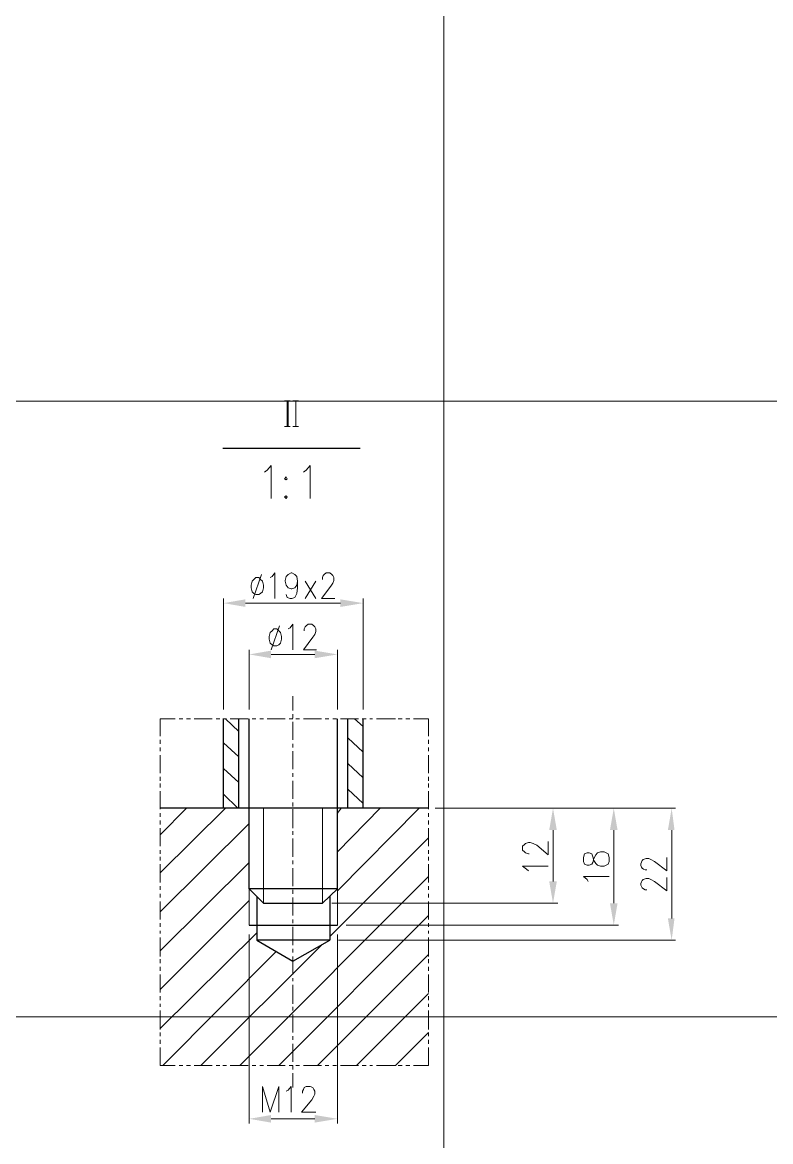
# Model space of a CAD drawing. Header units: millimetres. Extents: x 0 to 825, y 0 to 1167.
# Drawn here: x 414.9 to 556.7, y 209.8 to 422 of the extents above; entities that cross this region are included whole.
import ezdxf

# ---------------------------------------------------------------- set-up
doc = ezdxf.new("R2010")
doc.units = ezdxf.units.MM
doc.layers.add('1', color=7, linetype='Continuous')

msp = doc.modelspace()

# ---------------------------------------------------------------- hatches: boundary and pattern name
h = msp.add_hatch(color=0)
h.dxf.hatch_style = 2
h.paths.add_polyline_path([(457.161732, 312.621732), (457.161732, 311.181732), (453.021732, 311.901732)])
h = msp.add_hatch(color=0)
h.dxf.hatch_style = 2
h.paths.add_polyline_path([(475.161732, 312.621732), (475.161732, 311.181732), (479.481732, 311.901732)])
h = msp.add_hatch(color=0)
h.dxf.hatch_style = 2
h.paths.add_polyline_path([(462.021732, 302.901732), (462.021732, 301.461732), (457.881732, 302.181732)])
h = msp.add_hatch(color=0)
h.dxf.hatch_style = 2
h.paths.add_polyline_path([(470.301732, 302.901732), (470.301732, 301.461732), (474.621732, 302.181732)])
h = msp.add_hatch(color=0)
h.dxf.hatch_style = 2
h.paths.add_polyline_path([(514.761732, 268.881732), (516.201732, 268.881732), (515.481732, 273.021732)])
h = msp.add_hatch(color=0)
h.dxf.hatch_style = 2
h.paths.add_polyline_path([(526.281732, 268.881732), (527.721732, 268.881732), (527.001732, 273.021732)])
h = msp.add_hatch(color=0)
h.dxf.hatch_style = 2
h.paths.add_polyline_path([(537.261732, 268.881732), (538.521732, 268.881732), (537.981732, 273.021732)])
h = msp.add_hatch(color=0)
h.dxf.hatch_style = 2
h.paths.add_polyline_path([(514.761732, 259.161732), (516.201732, 259.161732), (515.481732, 255.021732)])
h = msp.add_hatch(color=0)
h.dxf.hatch_style = 2
h.paths.add_polyline_path([(526.281732, 255.021732), (527.721732, 255.021732), (527.001732, 250.881732)])
h = msp.add_hatch(color=0)
h.dxf.hatch_style = 2
h.paths.add_polyline_path([(537.261732, 252.141732), (538.521732, 252.141732), (537.981732, 248.001732)])
h = msp.add_hatch(color=0)
h.dxf.hatch_style = 2
h.paths.add_polyline_path([(462.021732, 214.881732), (462.021732, 213.441732), (457.881732, 214.161732)])
h = msp.add_hatch(color=0)
h.dxf.hatch_style = 2
h.paths.add_polyline_path([(470.301732, 214.881732), (470.301732, 213.441732), (474.621732, 214.161732)])

# ---------------------------------------------------------------- linework, layer by layer
at = {"layer": '1', "color": 30, "lineweight": 9}
for points in [[(494.781732, 0.141732), (494.781732, 1166.901732)], [(824.541732, 350.169732), (0.141732, 350.169732)], [(824.541732, 233.493732), (0.141732, 233.493732)]]:
    msp.add_lwpolyline(points, dxfattribs=at)
at = {"layer": '1', "color": 0, "lineweight": 9}
for points in [[(464.541732, 350.241732), (465.621732, 350.241732)], [(465.081732, 350.241732), (465.081732, 345.381732)], [(465.261732, 345.381732), (465.261732, 350.241732)], [(466.161732, 350.241732), (467.241732, 350.241732)], [(466.701732, 350.241732), (466.701732, 345.381732)], [(466.701732, 345.381732), (466.701732, 350.241732)], [(464.541732, 345.381732), (465.621732, 345.381732)], [(466.161732, 345.381732), (467.241732, 345.381732)], [(460.761732, 336.741732), (461.301732, 337.101732), (462.021732, 338.001732), (462.021732, 331.701732)], [(468.141732, 336.741732), (468.681732, 337.101732), (469.401732, 338.001732), (469.401732, 331.701732)], [(464.901732, 335.841732), (464.541732, 335.481732), (464.901732, 335.301732), (465.081732, 335.481732), (464.901732, 335.841732)], [(464.901732, 332.241732), (464.541732, 332.061732), (464.901732, 331.701732), (465.081732, 332.061732), (464.901732, 332.241732)], [(459.141732, 316.761732), (458.781732, 316.401732), (458.421732, 316.041732), (458.241732, 315.321732), (458.241732, 314.781732), (458.421732, 314.061732), (458.781732, 313.701732), (459.141732, 313.521732), (459.681732, 313.521732), (460.041732, 313.701732), (460.401732, 314.061732), (460.581732, 314.781732), (460.581732, 315.321732), (460.401732, 316.041732), (460.041732, 316.401732), (459.681732, 316.761732), (459.141732, 316.761732)], [(460.221732, 317.301732), (458.601732, 312.801732)], [(461.841732, 316.761732), (462.201732, 316.941732), (462.741732, 317.661732), (462.741732, 312.801732)], [(467.061732, 316.041732), (466.881732, 315.321732), (466.521732, 314.781732), (465.981732, 314.601732), (465.801732, 314.601732), (465.261732, 314.781732), (464.901732, 315.321732), (464.721732, 316.041732), (464.721732, 316.221732), (464.901732, 316.941732), (465.261732, 317.301732), (465.801732, 317.661732), (465.981732, 317.661732), (466.521732, 317.301732), (466.881732, 316.941732), (467.061732, 316.041732), (467.061732, 314.781732), (466.881732, 313.701732), (466.521732, 312.981732), (465.981732, 312.801732), (465.621732, 312.801732), (465.081732, 312.981732), (464.901732, 313.521732)], [(471.741732, 316.401732), (471.741732, 316.761732), (471.921732, 317.121732), (472.101732, 317.301732), (472.461732, 317.661732), (473.181732, 317.661732), (473.541732, 317.301732), (473.721732, 317.121732), (473.901732, 316.761732), (473.901732, 316.221732), (473.721732, 315.681732), (473.361732, 315.141732), (471.561732, 312.801732), (474.081732, 312.801732)], [(468.501732, 312.801732), (470.481732, 316.041732)], [(470.481732, 312.801732), (468.501732, 316.041732)], [(453.021732, 291.741732), (453.021732, 312.801732)], [(457.161732, 311.901732), (475.161732, 311.901732)], [(479.481732, 291.741732), (479.481732, 312.801732)], [(465.261732, 307.041732), (465.621732, 307.221732), (466.161732, 307.941732), (466.161732, 303.081732)], [(468.321732, 306.681732), (468.321732, 307.041732), (468.501732, 307.401732), (468.681732, 307.581732), (469.041732, 307.941732), (469.761732, 307.941732), (470.121732, 307.581732), (470.301732, 307.401732), (470.481732, 307.041732), (470.481732, 306.501732), (470.301732, 305.961732), (469.941732, 305.421732), (468.141732, 303.081732), (470.661732, 303.081732)], [(462.561732, 307.041732), (462.201732, 306.681732), (461.841732, 306.321732), (461.661732, 305.601732), (461.661732, 305.061732), (461.841732, 304.341732), (462.201732, 303.981732), (462.561732, 303.801732), (463.101732, 303.801732), (463.461732, 303.981732), (463.821732, 304.341732), (464.001732, 305.061732), (464.001732, 305.601732), (463.821732, 306.321732), (463.461732, 306.681732), (463.101732, 307.041732), (462.561732, 307.041732)], [(463.641732, 307.581732), (462.021732, 303.081732)], [(457.881732, 291.741732), (457.881732, 303.081732)], [(462.021732, 302.181732), (470.301732, 302.181732)], [(474.621732, 291.741732), (474.621732, 303.081732)], [(466.161732, 291.561732), (466.161732, 294.261732)], [(466.161732, 290.121732), (466.161732, 290.841732)], [(440.961732, 289.941732), (440.961732, 286.701732)], [(443.841732, 289.941732), (440.961732, 289.941732)], [(445.281732, 289.941732), (444.561732, 289.941732)], [(446.721732, 289.941732), (446.001732, 289.941732)], [(450.861732, 289.941732), (447.441732, 289.941732)], [(452.301732, 289.941732), (451.581732, 289.941732)], [(453.561732, 289.941732), (452.841732, 289.941732)], [(453.381732, 289.941732), (455.901732, 287.601732)], [(457.701732, 289.941732), (454.281732, 289.941732)], [(459.141732, 289.941732), (458.421732, 289.941732)], [(460.581732, 289.941732), (459.861732, 289.941732)], [(464.721732, 289.941732), (461.301732, 289.941732)], [(466.161732, 289.941732), (465.441732, 289.941732)], [(466.161732, 285.981732), (466.161732, 289.401732)], [(467.421732, 289.941732), (466.701732, 289.941732)], [(471.561732, 289.941732), (468.141732, 289.941732)], [(473.001732, 289.941732), (472.281732, 289.941732)], [(474.441732, 289.941732), (473.721732, 289.941732)], [(478.581732, 289.941732), (475.161732, 289.941732)], [(477.861732, 289.941732), (479.481732, 288.501732)], [(480.021732, 289.941732), (479.301732, 289.941732)], [(481.281732, 289.941732), (480.741732, 289.941732)], [(485.601732, 289.941732), (482.001732, 289.941732)], [(486.861732, 289.941732), (486.141732, 289.941732)], [(488.301732, 289.941732), (487.581732, 289.941732)], [(491.901732, 289.941732), (489.021732, 289.941732)], [(491.901732, 286.701732), (491.901732, 289.941732)], [(440.961732, 285.981732), (440.961732, 285.261732)], [(440.961732, 284.541732), (440.961732, 283.821732)], [(453.021732, 285.441732), (455.901732, 282.741732)], [(466.161732, 284.541732), (466.161732, 285.261732)], [(476.601732, 286.341732), (479.481732, 283.641732)], [(491.901732, 285.261732), (491.901732, 285.981732)], [(491.901732, 283.821732), (491.901732, 284.541732)], [(440.961732, 283.101732), (440.961732, 279.681732)], [(466.161732, 280.401732), (466.161732, 283.821732)], [(491.901732, 279.681732), (491.901732, 283.101732)], [(453.021732, 280.581732), (455.901732, 277.881732)], [(476.601732, 281.481732), (479.481732, 278.781732)], [(440.961732, 278.961732), (440.961732, 278.241732)], [(466.161732, 278.961732), (466.161732, 279.681732)], [(466.161732, 274.821732), (466.161732, 278.241732)], [(491.901732, 278.241732), (491.901732, 278.961732)], [(440.961732, 277.701732), (440.961732, 276.981732)], [(440.961732, 276.261732), (440.961732, 272.841732)], [(476.601732, 276.621732), (479.481732, 273.921732)], [(491.901732, 276.981732), (491.901732, 277.701732)], [(491.901732, 272.841732), (491.901732, 276.261732)], [(453.021732, 275.721732), (455.721732, 273.021732)], [(466.161732, 273.381732), (466.161732, 274.101732)], [(453.381732, 273.021732), (440.961732, 260.781732)], [(446.001732, 273.021732), (440.961732, 267.981732)], [(440.961732, 272.121732), (440.961732, 271.401732)], [(460.581732, 273.021732), (460.581732, 255.021732)], [(466.161732, 269.241732), (466.161732, 272.841732)], [(471.741732, 273.021732), (471.741732, 255.021732)], [(490.101732, 273.021732), (474.621732, 257.361732)], [(482.721732, 273.021732), (474.621732, 264.741732)], [(475.341732, 273.021732), (474.621732, 272.121732)], [(491.901732, 271.401732), (491.901732, 272.121732)], [(493.161732, 273.021732), (527.901732, 273.021732)], [(493.521732, 273.021732), (538.701732, 273.021732)], [(493.521732, 273.021732), (516.381732, 273.021732)], [(440.961732, 270.681732), (440.961732, 269.961732)], [(457.881732, 270.141732), (440.961732, 253.401732)], [(491.901732, 269.961732), (491.901732, 270.681732)], [(440.961732, 269.241732), (440.961732, 265.821732)], [(466.161732, 267.981732), (466.161732, 268.701732)], [(491.901732, 267.441732), (473.181732, 248.721732)], [(491.901732, 265.821732), (491.901732, 269.241732)], [(515.481732, 259.161732), (515.481732, 268.881732)], [(527.001732, 255.021732), (527.001732, 268.881732)], [(537.981732, 268.881732), (537.981732, 252.141732)], [(466.161732, 263.841732), (466.161732, 267.261732)], [(510.981732, 264.381732), (510.801732, 264.381732), (510.261732, 264.561732), (510.081732, 264.741732), (509.721732, 265.101732), (509.721732, 265.821732), (510.081732, 266.181732), (510.261732, 266.361732), (510.801732, 266.541732), (511.161732, 266.541732), (511.701732, 266.361732), (512.421732, 266.001732), (514.581732, 264.201732), (514.581732, 266.721732)], [(440.961732, 265.101732), (440.961732, 264.381732)], [(440.961732, 263.841732), (440.961732, 263.121732)], [(466.161732, 262.401732), (466.161732, 263.121732)], [(491.901732, 264.381732), (491.901732, 265.101732)], [(491.901732, 263.121732), (491.901732, 263.841732)], [(521.241732, 262.941732), (521.421732, 262.401732), (521.961732, 262.221732), (522.321732, 262.221732), (522.861732, 262.401732), (523.041732, 262.761732), (523.221732, 263.481732), (523.581732, 264.201732), (523.941732, 264.561732), (524.481732, 264.741732), (525.201732, 264.741732), (525.561732, 264.561732), (525.921732, 264.381732), (526.101732, 263.661732), (526.101732, 262.941732), (525.921732, 262.401732), (525.561732, 262.221732), (525.201732, 262.041732), (524.481732, 262.041732), (523.941732, 262.221732), (523.581732, 262.581732), (523.221732, 263.121732), (523.041732, 263.841732), (522.861732, 264.381732), (522.321732, 264.561732), (521.961732, 264.561732), (521.421732, 264.381732), (521.241732, 263.661732), (521.241732, 262.941732)], [(457.881732, 262.761732), (440.961732, 246.021732)], [(440.961732, 262.401732), (440.961732, 258.981732)], [(466.161732, 258.261732), (466.161732, 261.681732)], [(491.901732, 258.981732), (491.901732, 262.401732)], [(510.801732, 261.141732), (510.441732, 261.501732), (509.721732, 262.041732), (514.581732, 262.041732)], [(491.901732, 260.061732), (456.081732, 224.241732)], [(522.141732, 259.161732), (521.961732, 259.521732), (521.241732, 260.061732), (526.101732, 260.061732)], [(440.961732, 258.261732), (440.961732, 257.541732)], [(440.961732, 256.821732), (440.961732, 256.101732)], [(457.881732, 257.721732), (457.881732, 250.881732)], [(466.161732, 256.821732), (466.161732, 257.541732)], [(474.621732, 257.721732), (474.621732, 250.881732)], [(491.901732, 257.541732), (491.901732, 258.261732)], [(491.901732, 256.101732), (491.901732, 256.821732)], [(457.881732, 255.561732), (440.961732, 238.641732)], [(440.961732, 255.381732), (440.961732, 251.961732)], [(466.161732, 252.681732), (466.161732, 256.101732)], [(473.541732, 255.021732), (516.381732, 255.021732)], [(491.901732, 251.961732), (491.901732, 255.381732)], [(491.901732, 252.681732), (463.461732, 224.241732)], [(440.961732, 251.241732), (440.961732, 250.521732)], [(466.161732, 251.241732), (466.161732, 251.961732)], [(466.161732, 247.101732), (466.161732, 250.521732)], [(476.241732, 250.881732), (527.901732, 250.881732)], [(491.901732, 250.521732), (491.901732, 251.241732)], [(440.961732, 249.801732), (440.961732, 249.261732)], [(459.321732, 249.441732), (440.961732, 231.261732)], [(440.961732, 248.541732), (440.961732, 244.941732)], [(457.881732, 249.081732), (457.881732, 213.261732)], [(474.621732, 249.081732), (474.621732, 213.261732)], [(491.901732, 249.261732), (491.901732, 249.801732)], [(491.901732, 244.941732), (491.901732, 248.541732)], [(448.701732, 224.241732), (471.561732, 247.101732)], [(466.161732, 245.661732), (466.161732, 246.381732)], [(474.801732, 248.001732), (538.701732, 248.001732)], [(440.961732, 244.401732), (440.961732, 243.681732)], [(462.921732, 245.841732), (441.501732, 224.241732)], [(466.161732, 241.521732), (466.161732, 244.941732)], [(491.901732, 245.301732), (470.841732, 224.241732)], [(491.901732, 243.681732), (491.901732, 244.401732)], [(440.961732, 242.961732), (440.961732, 242.241732)], [(491.901732, 242.241732), (491.901732, 242.961732)], [(440.961732, 241.521732), (440.961732, 238.101732)], [(466.161732, 240.261732), (466.161732, 240.801732)], [(491.901732, 238.101732), (491.901732, 241.521732)], [(466.161732, 235.941732), (466.161732, 239.541732)], [(491.901732, 237.921732), (478.221732, 224.241732)], [(440.961732, 237.381732), (440.961732, 236.661732)], [(440.961732, 235.941732), (440.961732, 235.401732)], [(491.901732, 236.661732), (491.901732, 237.381732)], [(491.901732, 235.401732), (491.901732, 235.941732)], [(440.961732, 234.681732), (440.961732, 231.081732)], [(466.161732, 234.681732), (466.161732, 235.401732)], [(466.161732, 230.541732), (466.161732, 233.961732)], [(491.901732, 231.081732), (491.901732, 234.681732)], [(440.961732, 230.541732), (440.961732, 229.821732)], [(440.961732, 229.101732), (440.961732, 228.381732)], [(466.161732, 229.101732), (466.161732, 229.821732)], [(491.901732, 230.541732), (485.601732, 224.241732)], [(491.901732, 229.821732), (491.901732, 230.541732)], [(491.901732, 228.381732), (491.901732, 229.101732)], [(440.961732, 227.661732), (440.961732, 224.241732)], [(466.161732, 224.961732), (466.161732, 228.381732)], [(491.901732, 224.241732), (491.901732, 227.661732)], [(440.961732, 224.241732), (443.841732, 224.241732)], [(444.561732, 224.241732), (445.281732, 224.241732)], [(446.001732, 224.241732), (446.721732, 224.241732)], [(447.441732, 224.241732), (450.861732, 224.241732)], [(451.581732, 224.241732), (452.301732, 224.241732)], [(452.841732, 224.241732), (453.561732, 224.241732)], [(454.281732, 224.241732), (457.701732, 224.241732)], [(458.421732, 224.241732), (459.141732, 224.241732)], [(459.861732, 224.241732), (460.581732, 224.241732)], [(461.301732, 224.241732), (464.721732, 224.241732)], [(465.441732, 224.241732), (466.161732, 224.241732)], [(466.161732, 223.521732), (466.161732, 224.241732)], [(466.161732, 220.101732), (466.161732, 222.801732)], [(466.701732, 224.241732), (467.421732, 224.241732)], [(468.141732, 224.241732), (471.561732, 224.241732)], [(472.281732, 224.241732), (473.001732, 224.241732)], [(473.721732, 224.241732), (474.441732, 224.241732)], [(475.161732, 224.241732), (478.581732, 224.241732)], [(479.301732, 224.241732), (480.021732, 224.241732)], [(480.741732, 224.241732), (481.281732, 224.241732)], [(482.001732, 224.241732), (485.601732, 224.241732)], [(486.141732, 224.241732), (486.861732, 224.241732)], [(487.581732, 224.241732), (488.301732, 224.241732)], [(489.021732, 224.241732), (491.901732, 224.241732)], [(460.401732, 215.421732), (460.401732, 220.281732), (461.841732, 215.421732), (463.461732, 220.281732), (463.461732, 215.421732)], [(464.901732, 219.381732), (465.261732, 219.561732), (465.801732, 220.281732), (465.801732, 215.421732)], [(467.961732, 219.021732), (467.961732, 219.381732), (468.141732, 219.741732), (468.321732, 220.101732), (468.681732, 220.281732), (469.401732, 220.281732), (469.941732, 220.101732), (470.121732, 219.741732), (470.301732, 219.381732), (470.301732, 218.841732), (470.121732, 218.481732), (469.761732, 217.761732), (467.781732, 215.421732), (470.481732, 215.421732)], [(462.021732, 214.161732), (470.301732, 214.161732)]]:
    msp.add_lwpolyline(points, dxfattribs=at)
at = {"layer": '1', "color": 0, "lineweight": 25}
for points in [[(452.841732, 341.241732), (478.941732, 341.241732)], [(453.021732, 273.021732), (453.021732, 289.941732)], [(455.901732, 273.021732), (455.901732, 289.941732)], [(457.881732, 257.721732), (457.881732, 289.941732)], [(474.621732, 257.721732), (474.621732, 289.941732)], [(476.601732, 273.021732), (476.601732, 289.941732)], [(479.481732, 273.021732), (479.481732, 289.941732)], [(466.161732, 273.021732), (440.961732, 273.021732)], [(491.901732, 273.021732), (466.161732, 273.021732)], [(474.621732, 257.721732), (457.881732, 257.721732)], [(460.581732, 255.021732), (457.881732, 257.721732)], [(471.741732, 255.021732), (474.621732, 257.721732)], [(459.321732, 256.281732), (459.321732, 248.001732)], [(460.581732, 255.021732), (471.741732, 255.021732)], [(473.181732, 256.281732), (473.181732, 248.001732)], [(457.881732, 250.881732), (474.621732, 250.881732)], [(466.161732, 244.041732), (473.181732, 248.001732), (459.321732, 248.001732), (466.161732, 244.041732)]]:
    msp.add_lwpolyline(points, dxfattribs=at)
at = {"layer": '1', "color": 0, "lineweight": 9}
for points in [[(533.301732, 261.321732), (532.221732, 261.321732), (531.861732, 262.221732), (532.401732, 263.121732), (532.401732, 263.121732), (532.581732, 263.301732), (532.581732, 263.301732), (532.581732, 263.301732), (533.121732, 263.481732), (533.121732, 263.481732), (533.121732, 263.481732), (533.661732, 263.481732), (533.661732, 263.481732), (533.661732, 263.481732), (534.021732, 263.301732), (534.021732, 263.301732), (534.021732, 263.301732), (534.741732, 262.941732), (534.741732, 262.941732), (534.741732, 262.941732), (537.081732, 261.141732), (537.081732, 261.141732), (537.081732, 261.141732), (537.081732, 263.661732), (537.081732, 263.661732)], [(533.301732, 257.541732), (532.221732, 257.541732), (531.861732, 258.621732), (532.401732, 259.341732), (532.401732, 259.341732), (532.581732, 259.521732), (532.581732, 259.521732), (532.581732, 259.521732), (533.121732, 259.701732), (533.121732, 259.701732), (533.121732, 259.701732), (533.661732, 259.701732), (533.661732, 259.701732), (533.661732, 259.701732), (534.021732, 259.521732), (534.021732, 259.521732), (534.021732, 259.521732), (534.741732, 259.161732), (534.741732, 259.161732), (534.741732, 259.161732), (537.081732, 257.361732), (537.081732, 257.361732), (537.081732, 257.361732), (537.081732, 259.881732), (537.081732, 259.881732)]]:
    msp.add_open_spline(points, degree=3, knots=[0, 0, 0, 0, 1, 1, 1, 2, 2, 2, 3, 3, 3, 4, 4, 4, 5, 5, 5, 6, 6, 6, 7, 7, 7, 8, 8, 8, 8], dxfattribs=at)

doc.saveas('drawing.dxf')
